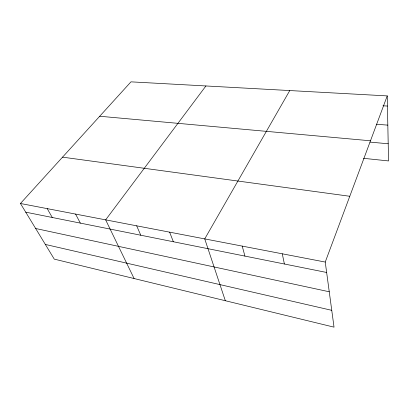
<?xml version="1.0" encoding="UTF-8"?>
<svg xmlns="http://www.w3.org/2000/svg" width="409" height="409" viewBox="0 0 409 409"><rect width="100%" height="100%" fill="white"/><g stroke="black" fill="none" stroke-linecap="round" stroke-linejoin="round"><path stroke-width="0.61" d="M325.237 262.057L387.231 95.905L130.972 81.846L20.45 203.488L54.264 259.127L334.03 327.154L325.237 262.057L20.45 203.488M289.761 90.558L204.73 238.897L225.323 300.722M205.921 85.956L105.65 219.858L134.096 278.539M382.977 105.773L387.435 106.054M376.438 124.254L387.824 125.134M99.719 116.248L370.482 140.788M369.971 142.097L388.202 143.769M363.524 158.314L388.55 160.941L387.231 95.905M62.546 157.153L349.782 196.274M25.726 212.169L326.643 272.466M35.649 228.498L329.255 291.775M45.338 244.439L331.76 310.329M47.214 208.631L52.26 217.486M75.568 214.081L80.348 223.115M136.657 225.819L140.783 235.226M169.623 232.154L173.344 241.75M242.2 246.1L244.93 256.09M282.276 253.8L284.388 263.999"/></g></svg>
